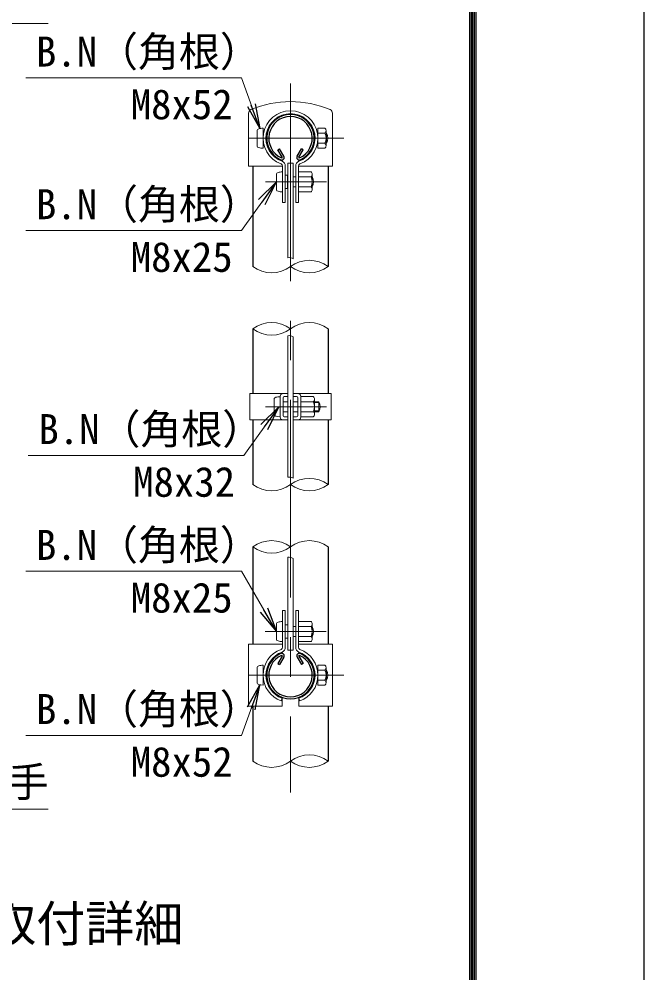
# Model space of a CAD drawing. Units: millimetres, scale not verified. Extents: x -8400 to 8400, y -5940 to 5940.
# Drawn here: x 6394 to 8400, y 565 to 3627 of the extents above; entities that cross this region are included whole.
import ezdxf
from ezdxf.enums import TextEntityAlignment as Align

# ---------------------------------------------------------------- set-up
doc = ezdxf.new("R2010")
doc.units = ezdxf.units.MM
doc.header["$LTSCALE"] = 20
doc.linetypes.add('USER1', pattern=[50.8, 31.75, -6.35, 6.35, -6.35])
for name, color, linetype, lineweight in [('0-1_D-STR1', 1, 'Continuous', 25), ('0-4_D-BMK', 2, 'USER1', 13), ('0-5_D-STR-DIM', 7, 'Continuous', 13), ('0-8_D-STR3', 3, 'Continuous', 13), ('0-9_D-STR-TXT', 7, 'Continuous', 13), ('0-A_D-TTL-TXT', 7, 'Continuous', 13), ('0-C_D-TTL', 7, 'Continuous', 25)]:
    doc.layers.add(name, color=color, linetype=linetype, lineweight=lineweight)
doc.layers.add('0-6_0', color=7, linetype='Continuous')
doc.styles.add('ＭＳ ゴシック', font='')
doc.styles.get('ＭＳ ゴシック').set_extended_font_data('MS Gothic')

# ---------------------------------------------------------------- blocks, each defined once
blk = doc.blocks.new('_Open')
at = {"layer": '0-6_0'}
blk.add_line((-20, 3.333), (0, 0), dxfattribs=at)
blk.add_lwpolyline([(-20, -3.333), (0, 0), (-20, 0)], dxfattribs=at)

msp = doc.modelspace()

# ---------------------------------------------------------------- linework, layer by layer
at = {"layer": '0-1_D-STR1'}
for p, q in [((7224.87, 3207.65), (7230.43, 3210.86)), ((7238.91, 3183.34), (7224.87, 3207.65)), ((7244.47, 3186.55), (7230.43, 3210.86)), ((7286.74, 3186.55), (7300.78, 3210.86)), ((7292.3, 3183.34), (7306.33, 3207.65)), ((7306.33, 3207.65), (7300.78, 3210.86)), ((7144.6, 3154.67), (7144.6, 2832.67)), ((7386.6, 3154.67), (7386.6, 2832.67)), ((7144.6, 2632.67), (7144.6, 2424.64)), ((7386.6, 2632.67), (7386.6, 2424.64)), ((7144.6, 2340.64), (7144.6, 2132.67)), ((7386.6, 2340.64), (7386.6, 2132.67)), ((7144.6, 1932.67), (7144.6, 1620.87)), ((7386.6, 1932.67), (7386.6, 1620.87)), ((7238.91, 1582.19), (7224.87, 1557.88)), ((7244.47, 1578.98), (7230.43, 1554.67)), ((7286.74, 1578.98), (7300.78, 1554.67)), ((7292.3, 1582.19), (7306.33, 1557.88)), ((7224.87, 1557.88), (7230.43, 1554.67)), ((7306.33, 1557.88), (7300.78, 1554.67)), ((7144.6, 1420.87), (7144.6, 1244.87)), ((7386.6, 1420.87), (7386.6, 1244.87))]:
    msp.add_line(p, q, dxfattribs=at)
for centre, radius, start, end in [((7265.6, 3244.67), 76.2, 294.32478, 245.67522), ((7265.6, 3244.67), 69.78, 294.32478, 245.67522), ((7237.52, 3182.54), 8.02, 245.67522, 30), ((7293.69, 3182.54), 8.02, 150, 294.32478), ((7237.52, 3182.54), 1.6, 245.67522, 30), ((7293.69, 3182.54), 1.6, 150, 294.32478), ((7265.6, 1520.87), 76.2, 114.32478, 65.67522), ((7265.6, 1520.87), 69.78, 114.32478, 65.67522), ((7237.52, 1582.99), 8.02, 330, 114.32478), ((7237.52, 1582.99), 1.6, 330, 114.32478), ((7293.69, 1582.99), 8.02, 65.67522, 210), ((7293.69, 1582.99), 1.6, 65.67522, 210)]:
    msp.add_arc(centre, radius, start, end, dxfattribs=at)
at = {"layer": '0-4_D-BMK'}
for p, q in [((7265.6, 3420.67), (7265.6, 1144.67)), ((7133.49, 3244.67), (7437.23, 3244.67)), ((7185.49, 3104.67), (7381, 3104.67)), ((7185.44, 2382.64), (7380.96, 2382.64)), ((7192.6, 2382.64), (7376.6, 2382.64)), ((7184.65, 1660.87), (7380.16, 1660.87)), ((7133.49, 1520.87), (7437.23, 1520.87))]:
    msp.add_line(p, q, dxfattribs=at)
at = {"layer": '0-5_D-STR-DIM'}
for centre, radius, start, end in [((7259.96, 2830.55), 30.72, 60.95271, 95.76063), ((7326.1, 2751.16), 101.51, 53.41445, 126.58555), ((7205.1, 2914.17), 101.51, 233.41445, 306.58555), ((7326.1, 2914.17), 101.51, 233.41445, 306.58555), ((7205.1, 2551.16), 101.51, 53.41445, 126.58555), ((7326.1, 2551.16), 101.51, 53.41445, 126.58555), ((7205.1, 2714.17), 101.51, 233.41445, 306.58555), ((7259.69, 2580.16), 30.72, 60.95271, 95.76063), ((7259.69, 2126.3), 30.72, 60.95271, 95.76063), ((7326.1, 2051.16), 101.51, 53.41445, 126.58555), ((7205.1, 2214.17), 101.51, 233.41445, 306.58555), ((7326.1, 2214.17), 101.51, 233.41445, 306.58555), ((7205.1, 1851.16), 101.51, 53.41445, 126.58555), ((7205.1, 2014.17), 101.51, 233.41445, 306.58555), ((7326.1, 1851.16), 101.51, 53.41445, 126.58555), ((7259.69, 1868.84), 30.72, 60.95271, 95.76063), ((7326.1, 1163.36), 101.51, 53.41445, 126.58555), ((7205.1, 1326.37), 101.51, 233.41445, 306.58555), ((7326.1, 1326.37), 101.51, 233.41445, 306.58555)]:
    msp.add_arc(centre, radius, start, end, dxfattribs=at)
at = {"layer": '0-8_D-STR3'}
for p, q in [((7131, 3324.69), (7131, 3154.67)), ((7400.2, 3324.69), (7400.2, 3154.67)), ((7177.6, 3276.67), (7177.6, 3212.67)), ((7375.6, 3277.07), (7353.6, 3277.07)), ((7353.6, 3277.07), (7353.6, 3212.27)), ((7158.4, 3270.67), (7158.4, 3218.67)), ((7179.07, 3260.67), (7177.6, 3260.67)), ((7353.6, 3260.67), (7352.14, 3260.67)), ((7375.6, 3260.87), (7353.6, 3260.87)), ((7379.6, 3269.6), (7379.6, 3220.22)), ((7379.6, 3260.67), (7381.6, 3260.67)), ((7379.6, 3260.66), (7381.6, 3260.66)), ((7379.6, 3257.96), (7382.9, 3257.96)), ((7381.6, 3260.66), (7381.6, 3228.66)), ((7179.07, 3228.67), (7177.6, 3228.67)), ((7353.6, 3228.67), (7352.14, 3228.67)), ((7375.6, 3228.47), (7353.6, 3228.47)), ((7379.6, 3231.37), (7382.9, 3231.37)), ((7379.6, 3228.67), (7381.6, 3228.67)), ((7379.6, 3228.66), (7381.6, 3228.66)), ((7375.6, 3212.27), (7353.6, 3212.27)), ((7131, 3154.67), (7239.6, 3154.67)), ((7239.6, 3037.87), (7239.6, 3154.95)), ((7248.8, 3037.87), (7248.8, 3154.95)), ((7256.6, 3164.67), (7256.6, 2861.11)), ((7256.6, 3164.67), (7274.6, 3164.67)), ((7274.6, 3164.67), (7274.6, 2857.4)), ((7282.4, 3037.87), (7282.4, 3154.95)), ((7291.6, 3037.87), (7291.6, 3154.95)), ((7291.6, 3154.67), (7400.2, 3154.67)), ((7220.4, 3078.42), (7220.4, 3130.42)), ((7255.6, 3125.94), (7248.8, 3125.94)), ((7255.6, 3125.94), (7255.6, 3083.39)), ((7331.6, 3137.06), (7291.6, 3137.06)), ((7335.6, 3129.6), (7335.6, 3080.22)), ((7255.6, 3120.67), (7256.6, 3120.67)), ((7274.6, 3120.67), (7282.4, 3120.67)), ((7331.6, 3120.86), (7291.6, 3120.86)), ((7335.6, 3120.66), (7335.6, 3088.66)), ((7335.6, 3117.96), (7336.9, 3117.96)), ((7255.6, 3083.39), (7248.8, 3083.39)), ((7255.6, 3088.67), (7256.6, 3088.67)), ((7274.6, 3088.67), (7282.4, 3088.67)), ((7331.6, 3088.46), (7291.6, 3088.46)), ((7331.6, 3072.26), (7291.6, 3072.26)), ((7335.6, 3091.37), (7336.9, 3091.37)), ((7239.6, 3037.87), (7248.8, 3037.87)), ((7282.4, 3037.87), (7291.6, 3037.87)), ((7256.6, 2610.73), (7256.6, 2156.86)), ((7274.6, 2607.02), (7274.6, 2153.15)), ((7256.6, 2424.64), (7135.4, 2424.64)), ((7135.4, 2340.64), (7135.4, 2424.64)), ((7395.8, 2424.64), (7274.6, 2424.64)), ((7395.8, 2340.64), (7395.8, 2424.64)), ((7213.4, 2408.64), (7213.4, 2356.64)), ((7232.6, 2416.64), (7232.6, 2348.64)), ((7232.6, 2416.64), (7232.6, 2348.64)), ((7241.8, 2411.44), (7241.8, 2353.84)), ((7241.8, 2398.64), (7256.6, 2398.64)), ((7256.6, 2415.44), (7245.8, 2415.44)), ((7274.6, 2415.44), (7285.4, 2415.44)), ((7274.6, 2398.64), (7289.4, 2398.64)), ((7289.4, 2411.44), (7289.4, 2353.84)), ((7298.6, 2416.64), (7298.6, 2348.64)), ((7298.6, 2416.64), (7298.6, 2348.64)), ((7338.6, 2415.04), (7298.6, 2415.04)), ((7338.6, 2398.84), (7298.6, 2398.84)), ((7342.6, 2407.58), (7342.6, 2358.19)), ((7342.6, 2398.64), (7356.6, 2398.64)), ((7342.6, 2395.93), (7357.9, 2395.93)), ((7356.6, 2398.64), (7356.6, 2366.64)), ((7241.8, 2366.64), (7256.6, 2366.64)), ((7274.6, 2366.64), (7289.4, 2366.64)), ((7338.6, 2366.44), (7298.6, 2366.44)), ((7342.6, 2369.35), (7357.9, 2369.35)), ((7342.6, 2366.64), (7356.6, 2366.64)), ((7135.4, 2340.64), (7256.6, 2340.64)), ((7256.6, 2349.84), (7245.8, 2349.84)), ((7274.6, 2349.84), (7285.4, 2349.84)), ((7274.6, 2340.64), (7395.8, 2340.64)), ((7338.6, 2350.24), (7298.6, 2350.24)), ((7274.6, 1895.7), (7274.6, 1600.87)), ((7239.6, 1728.87), (7239.6, 1610.58)), ((7239.6, 1728.87), (7248.8, 1728.87)), ((7248.8, 1728.87), (7248.8, 1610.58)), ((7282.4, 1728.87), (7282.4, 1610.58)), ((7282.4, 1728.87), (7291.6, 1728.87)), ((7291.6, 1728.87), (7291.6, 1610.58)), ((7220.4, 1686.87), (7220.4, 1634.87)), ((7331.6, 1693.26), (7291.6, 1693.26)), ((7335.6, 1685.8), (7335.6, 1636.42)), ((7255.6, 1682.14), (7248.8, 1682.14)), ((7274.6, 1676.87), (7282.4, 1676.87)), ((7331.6, 1677.06), (7291.6, 1677.06)), ((7291.6, 1676.87), (7292.4, 1676.87)), ((7335.6, 1676.86), (7335.6, 1644.86)), ((7335.6, 1674.16), (7336.9, 1674.16)), ((7255.6, 1639.59), (7248.8, 1639.59)), ((7274.6, 1644.87), (7282.4, 1644.87)), ((7291.6, 1644.87), (7292.4, 1644.87)), ((7331.6, 1644.66), (7291.6, 1644.66)), ((7331.6, 1628.46), (7291.6, 1628.46)), ((7335.6, 1647.57), (7336.9, 1647.57)), ((7131, 1620.87), (7239.6, 1620.87)), ((7131, 1620.87), (7131, 1420.87)), ((7291.6, 1620.87), (7400.2, 1620.87)), ((7400.2, 1620.87), (7400.2, 1420.87)), ((7158.4, 1546.87), (7158.4, 1494.87)), ((7177.6, 1552.87), (7177.6, 1488.87)), ((7179.07, 1536.87), (7177.6, 1536.87)), ((7179.07, 1536.87), (7177.6, 1536.87)), ((7353.6, 1536.87), (7352.14, 1536.87)), ((7353.6, 1536.87), (7352.14, 1536.87)), ((7375.6, 1553.27), (7353.6, 1553.27)), ((7353.6, 1553.27), (7353.6, 1488.47)), ((7375.6, 1537.07), (7353.6, 1537.07)), ((7379.6, 1545.8), (7379.6, 1496.42)), ((7379.6, 1536.87), (7381.6, 1536.87)), ((7379.6, 1534.16), (7382.9, 1534.16)), ((7381.6, 1536.86), (7381.6, 1504.86)), ((7179.07, 1504.87), (7177.6, 1504.87)), ((7179.07, 1504.87), (7177.6, 1504.87)), ((7353.6, 1504.87), (7352.14, 1504.87)), ((7353.6, 1504.87), (7352.14, 1504.87)), ((7375.6, 1504.67), (7353.6, 1504.67)), ((7379.6, 1507.57), (7382.9, 1507.57)), ((7379.6, 1504.87), (7381.6, 1504.87)), ((7379.6, 1504.86), (7381.6, 1504.86)), ((7375.6, 1488.47), (7353.6, 1488.47)), ((7238.8, 1446.76), (7235.67, 1438.11)), ((7238.8, 1446.76), (7238.8, 1420.87)), ((7292.4, 1446.76), (7292.4, 1420.87)), ((7292.4, 1446.76), (7295.53, 1438.11)), ((7131, 1420.87), (7238.8, 1420.87)), ((7292.4, 1420.87), (7400.2, 1420.87))]:
    msp.add_line(p, q, dxfattribs=at)
msp.add_lwpolyline([(7256.6, 1899.4), (7256.6, 1600.87), (7274.6, 1600.87)], dxfattribs=at)
for centre, radius, start, end in [((7265.6, 3033.12), 329, 67.22973, 112.77027), ((7144.2, 3324.69), 13.2, 116.72671, 180), ((7265.6, 3244.67), 88, 290.1633, 249.8367), ((7265.6, 3244.67), 78.8, 289.83718, 250.16282), ((7387, 3324.69), 13.2, 0, 63.27329), ((7369.45, 3268.97), 10.17, 307.21089, 52.78911), ((7344.8, 3244.67), 34.8, 332.26063, 27.73937), ((7351.6, 3244.66), 34, 331.92751, 28.07249), ((7369.4, 3220.37), 10.2, 307.42505, 52.57495), ((7231.6, 3154.95), 8, 0, 62.72039), ((7231.6, 3154.95), 17.2, 0, 65.03562), ((7299.6, 3154.95), 17.2, 114.96438, 180), ((7299.6, 3154.95), 8, 117.27961, 180), ((7325.45, 3128.96), 10.17, 307.21089, 52.78911), ((7300.8, 3104.66), 34.8, 332.26063, 27.73937), ((7305.6, 3104.66), 34, 331.92751, 28.07249), ((7325.4, 3080.36), 10.2, 307.42505, 52.57495), ((7240.6, 2416.64), 8, 90, 180), ((7290.6, 2416.64), 8, 0, 90), ((7245.8, 2411.44), 4, 90, 180), ((7285.4, 2411.44), 4, 0, 90), ((7332.45, 2406.94), 10.17, 307.21089, 52.78911), ((7307.8, 2382.64), 34.8, 332.26063, 27.73937), ((7326.6, 2382.64), 34, 331.92751, 28.07249), ((7332.4, 2358.34), 10.2, 307.42505, 52.57495), ((7240.6, 2348.64), 8, 180, 270), ((7245.8, 2353.84), 4, 180, 270), ((7285.4, 2353.84), 4, 270, 0), ((7290.6, 2348.64), 8, 270, 0), ((7325.45, 1685.16), 10.17, 307.21089, 52.78911), ((7300.8, 1660.86), 34.8, 332.26063, 27.73937), ((7305.6, 1660.86), 34, 331.92751, 28.07249), ((7325.4, 1636.56), 10.2, 307.42505, 52.57495), ((7265.6, 1520.87), 88, 110.1633, 250.11694), ((7265.6, 1520.87), 78.8, 109.83718, 250.11694), ((7231.6, 1610.58), 8, 297.27961, 0), ((7231.6, 1610.58), 17.2, 294.96438, 0), ((7299.6, 1610.58), 17.2, 180, 245.03562), ((7299.6, 1610.58), 8, 180, 242.72039), ((7265.6, 1520.87), 78.8, 289.88306, 70.16282), ((7265.6, 1520.87), 88, 289.88306, 69.8367), ((7369.45, 1545.17), 10.17, 307.21089, 52.78911), ((7344.8, 1520.87), 34.8, 332.26063, 27.73937), ((7351.6, 1520.86), 34, 331.92751, 28.07249), ((7369.4, 1496.57), 10.2, 307.42505, 52.57495)]:
    msp.add_arc(centre, radius, start, end, dxfattribs=at)
for centre, start_param, end_param in [((7177.6, 3270.67), 1.5707963, 3.1415927), ((7177.6, 3218.67), 3.1415927, 4.712389), ((7239.6, 3130.42), 1.5707963, 3.1415927), ((7239.6, 3078.42), 3.1415927, 4.712389), ((7232.6, 2408.64), 1.5707963, 3.1415927), ((7232.6, 2356.64), 3.1415927, 4.712389), ((7239.6, 1686.87), 1.5707963, 3.1415927), ((7239.6, 1634.87), 3.1415927, 4.712389), ((7177.6, 1546.87), 1.5707963, 3.1415927), ((7177.6, 1494.87), 3.1415927, 4.712389)]:
    msp.add_ellipse(centre, major_axis=(19.2, 0), ratio=0.3125, start_param=start_param, end_param=end_param, dxfattribs=at)
at = {"layer": '0-9_D-STR-TXT'}
for points in [[(6487.42, 3612.69), (5792.9, 3612.69), (5634.98, 3318.92)], [(6416.19, 3438.03), (7108.32, 3438.03), (7166.4, 3277.56)], [(6416.19, 2947.99), (7108.32, 2947.99), (7219.24, 3103.04)], [(6423.99, 2225.97), (7116.12, 2225.97), (7227.04, 2381.01)], [(6416.19, 1854.23), (7108.32, 1854.23), (7219.4, 1662.6)], [(6416.19, 1327.25), (7108.32, 1327.25), (7166.4, 1487.72)], [(6487.42, 1090.65), (5792.9, 1090.65), (5642.85, 1442.63)]]:
    msp.add_lwpolyline(points, dxfattribs=at)
at = {"layer": '0-C_D-TTL', "color": 2}
msp.add_lwpolyline([(-8400, 5940), (8400, 5940), (8400, -5940), (-8400, -5940)], close=True, dxfattribs=at)
at = {"layer": '0-C_D-TTL'}
for points in [[(-7860, 5500), (7860, 5500), (7860, -5500), (-7860, -5500)], [(-7855, 5495), (7855, 5495), (7855, -5495), (-7855, -5495)], [(-7850, 5490), (7850, 5490), (7850, -5490), (-7850, -5490)], [(-7845, 5485), (7845, 5485), (7845, -5485), (-7845, -5485)], [(-7840, 5480), (7840, 5480), (7840, -5480), (-7840, -5480)]]:
    msp.add_lwpolyline(points, close=True, dxfattribs=at)

# ---------------------------------------------------------------- block references
at = {"layer": '0-9_D-STR-TXT', "xscale": 4, "yscale": 4}
for p, rotation in [((7167.08, 3275.68), 289.89477), ((7220.4, 3104.67), 54.42149), ((7228.2, 2382.64), 54.42149), ((7220.4, 1660.87), 300.09685), ((7167.08, 1489.6), 70.10523)]:
    msp.add_blockref('_Open', p, dxfattribs=dict(at, rotation=rotation))

# ---------------------------------------------------------------- texts
at = {"layer": '0-9_D-STR-TXT', "style": 'ＭＳ ゴシック'}
for s, p in [('B.N（角根）', (6448.67, 3445.9)), ('M8x52', (6752.84, 3276.74)), ('B.N（角根）', (6448.67, 2955.86)), ('M8x25', (6752.84, 2786.7)), ('B.N（角根）', (6456.47, 2233.84)), ('M8x32', (6760.64, 2064.68)), ('B.N（角根）', (6448.67, 1862.1)), ('M8x25', (6752.84, 1692.94)), ('B.N（角根）', (6448.67, 1335.11)), ('M8x52', (6752.84, 1165.96)), ('主柱下継手', (5832.76, 1101.02))]:
    msp.add_text(s, height=96.19, dxfattribs=at).set_placement(p, align=Align.BOTTOM_LEFT)
at = {"layer": '0-A_D-TTL-TXT', "style": 'ＭＳ ゴシック'}
msp.add_text('主柱部取付詳細', height=115.4, dxfattribs=at).set_placement((5819.82, 631.14), align=Align.BOTTOM_LEFT)

doc.saveas('drawing.dxf')
